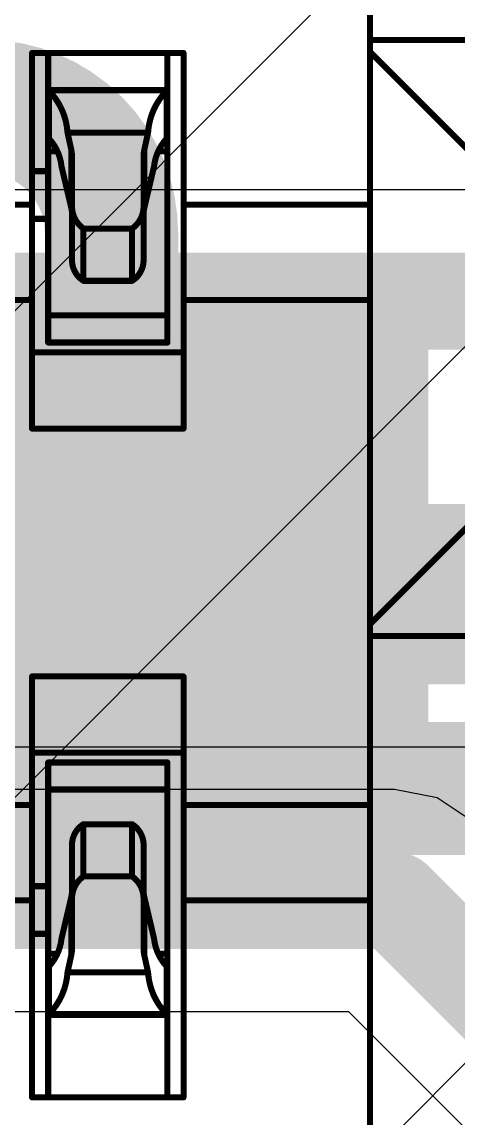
# Model space of a CAD drawing. Header units: inches. Extents: x -6 to 5433, y -4 to 5447.
# Drawn here: x 24.275 to 25.189, y 27.608 to 29.908 of the extents above; entities that cross this region are included whole.
import ezdxf

# ---------------------------------------------------------------- set-up
doc = ezdxf.new("R2010")
doc.units = ezdxf.units.IN
for name, color, linetype in [('Bottom Layer', 5, 'Continuous'), ('Ground', 16, 'Continuous'), ('Mechanical 4', 56, 'Continuous'), ('Top Layer', 1, 'Continuous'), ('Top Paste', 8, 'Continuous'), ('Top Solder', 216, 'Continuous')]:
    doc.layers.add(name, color=color, linetype=linetype)

# ---------------------------------------------------------------- blocks, each defined once
blk = doc.blocks.new('WQFN_30_EP_2_5_4_5__43')
at = {"layer": 'Top Solder'}
for p in [(-0.8186, 1.9036), (0.6841, 1.9024), (1.4499, 1.6459)]:
    blk.add_line(p, (-5421.1797, -5430.6074), dxfattribs=at)
blk = doc.blocks.new('QTH_030_01_L_D_A_K_TR_154')
at = {"layer": 'Top Layer'}
blk.add_hatch(color=1, dxfattribs=at).paths.add_polyline_path([(-9.715, 0.32), (-7.175, 0.32), (-7.175, -0.32), (-9.715, -0.32)])
at = {"layer": 'Top Paste'}
blk.add_hatch(color=8, dxfattribs=at).paths.add_polyline_path([(-9.715, 0.32), (-7.175, 0.32), (-7.175, -0.32), (-9.715, -0.32)])
at = {"layer": 'Top Solder'}
blk.add_hatch(color=216, dxfattribs=at).paths.add_polyline_path([(-9.8166, 0.4216), (-7.0734, 0.4216), (-7.0734, -0.4216), (-9.8166, -0.4216)])

msp = doc.modelspace()

# ---------------------------------------------------------------- linework, layer by layer
at = {"layer": 'Bottom Layer'}
for points in [[(23.9294, 29.4645, 0.2794, 0.2794, -1), (24.4628, 29.4645, 0.2794, 0.2794, 0)], [(24.4628, 29.0365, 0.2794, 0.2794, 0), (24.4628, 29.4645, 0.2794, 0.2794, 0)], [(24.7422, 28.7571, 0.2794, 0.2794, -0.414214), (24.4628, 29.0365, 0.2794, 0.2794, 0)], [(24.7422, 28.7571, 0.2794, 0.2794, 0), (25.7638, 28.7571, 0.2794, 0.2794, 0)], [(23.5103, 28.2999, 0.2794, 0.2794, 0), (25.5744, 28.2999, 0.2794, 0.2794, 0)]]:
    msp.add_lwpolyline(points, format="xyseb", dxfattribs=at)
for points in [[(24.393, 29.4645, 0.1397, 0.1397, 1), (24.5327, 29.4645, 0.1397, 0.1397, 1)], [(24.393, 29.4645, 0.1397, 0.1397, 1), (24.5327, 29.4645, 0.1397, 0.1397, 1)], [(24.393, 29.0365, 0.1397, 0.1397, 1), (24.5327, 29.0365, 0.1397, 0.1397, 1)], [(24.393, 29.0365, 0.1397, 0.1397, 1), (24.5327, 29.0365, 0.1397, 0.1397, 1)], [(24.6724, 28.7571, 0.1397, 0.1397, 1), (24.8121, 28.7571, 0.1397, 0.1397, 1)], [(24.6724, 28.7571, 0.1397, 0.1397, 1), (24.8121, 28.7571, 0.1397, 0.1397, 1)]]:
    msp.add_lwpolyline(points, format="xyseb", close=True, dxfattribs=at)
at = {"layer": 'Ground'}
for p, q in [((26.6893, 29.5555), (21.5131, 29.5555)), ((21.8689, 28.3869), (26.9689, 28.3869))]:
    msp.add_line(p, q, dxfattribs=at)
for points in [[(21.5131, 29.3224, 0.2032, 0.2032, 0), (26.7859, 29.3224, 0.2032, 0.2032, 0)], [(21.7723, 28.6199, 0.2032, 0.2032, 0), (26.9689, 28.6199, 0.2032, 0.2032, 0)]]:
    msp.add_lwpolyline(points, format="xyseb", dxfattribs=at)
at = {"layer": 'Mechanical 4'}
for points in [[(25.0049, 28.0649, 0.0127, 0.0127, 0), (25.0049, 30.6699, 0.0127, 0.0127, 0)], [(25.0049, 29.8699, 0.0127, 0.0127, 0), (25.8949, 29.8699, 0.0127, 0.0127, 0)], [(25.0049, 29.8449, 0.0127, 0.0127, 0), (25.3155, 29.5343, 0.0127, 0.0127, 0)], [(24.2962, 29.8429, 0.0127, 0.0127, 0), (24.6137, 29.8429, 0.0127, 0.0127, 0)], [(24.2962, 29.0549, 0.0127, 0.0127, 0), (24.2962, 29.8429, 0.0127, 0.0127, 0)], [(24.3299, 29.2355, 0.0127, 0.0127, 0), (24.3299, 29.8429, 0.0127, 0.0127, 0)], [(24.5799, 29.2355, 0.0127, 0.0127, 0), (24.5799, 29.8429, 0.0127, 0.0127, 0)], [(24.6137, 29.0549, 0.0127, 0.0127, 0), (24.6137, 29.8429, 0.0127, 0.0127, 0)], [(24.3299, 29.7649, 0.0127, 0.0127, 0), (24.5799, 29.7649, 0.0127, 0.0127, 0)], [(24.33, 29.7646, 0.0127, 0.0127, -0.032605), (24.3299, 29.7647, 0.0127, 0.0127, 0)], [(24.3301, 29.7645, 0.0127, 0.0127, -0.028288), (24.33, 29.7646, 0.0127, 0.0127, 0)], [(24.3302, 29.7645, 0.0127, 0.0127, -0.026751), (24.3301, 29.7645, 0.0127, 0.0127, 0)], [(24.3303, 29.7644, 0.0127, 0.0127, -0.021994), (24.3302, 29.7645, 0.0127, 0.0127, 0)], [(24.3305, 29.7643, 0.0127, 0.0127, -0.016687), (24.3303, 29.7644, 0.0127, 0.0127, 0)], [(24.3307, 29.7642, 0.0127, 0.0127, -0.009376), (24.3305, 29.7643, 0.0127, 0.0127, 0)], [(24.3309, 29.7641, 0.0127, 0.0127, -0.005205), (24.3307, 29.7642, 0.0127, 0.0127, 0)], [(24.3309, 29.7641, 0.0127, 0.0127, 0), (24.3312, 29.7639, 0.0127, 0.0127, 0)], [(24.3312, 29.7639, 0.0127, 0.0127, 0), (24.3314, 29.7638, 0.0127, 0.0127, 0)], [(24.3314, 29.6634, 0.0127, 0.0127, 0), (24.3314, 29.7638, 0.0127, 0.0127, 0)], [(24.3314, 29.7638, 0.0127, 0.0127, -0.179894), (24.3705, 29.6757, 0.0127, 0.0127, 0)], [(24.5393, 29.6757, 0.0127, 0.0127, -0.179894), (24.5784, 29.7638, 0.0127, 0.0127, 0)], [(24.5784, 29.7638, 0.0127, 0.0127, 0), (24.5789, 29.7641, 0.0127, 0.0127, 0)], [(24.5784, 29.6634, 0.0127, 0.0127, 0), (24.5784, 29.7638, 0.0127, 0.0127, 0)], [(24.5789, 29.7641, 0.0127, 0.0127, 0), (24.5791, 29.7642, 0.0127, 0.0127, 0)], [(24.5793, 29.7643, 0.0127, 0.0127, -0.00707), (24.5791, 29.7642, 0.0127, 0.0127, 0)], [(24.5795, 29.7644, 0.0127, 0.0127, -0.012209), (24.5793, 29.7643, 0.0127, 0.0127, 0)], [(24.5797, 29.7645, 0.0127, 0.0127, -0.02262), (24.5795, 29.7644, 0.0127, 0.0127, 0)], [(24.5798, 29.7645, 0.0127, 0.0127, -0.031881), (24.5797, 29.7645, 0.0127, 0.0127, 0)], [(24.5798, 29.7646, 0.0127, 0.0127, -0.037446), (24.5798, 29.7645, 0.0127, 0.0127, 0)], [(24.5799, 29.7647, 0.0127, 0.0127, -0.013234), (24.5799, 29.7647, 0.0127, 0.0127, 0)], [(24.5799, 29.7647, 0.0127, 0.0127, -0.032689), (24.5798, 29.7646, 0.0127, 0.0127, 0)], [(24.33, 29.6645, 0.0127, 0.0127, -0.028597), (24.3299, 29.6647, 0.0127, 0.0127, 0)], [(24.3302, 29.6643, 0.0127, 0.0127, -0.054321), (24.33, 29.6645, 0.0127, 0.0127, 0)], [(24.3303, 29.6642, 0.0127, 0.0127, -0.023386), (24.3302, 29.6643, 0.0127, 0.0127, 0)], [(24.3305, 29.6641, 0.0127, 0.0127, -0.018562), (24.3303, 29.6642, 0.0127, 0.0127, 0)], [(24.3307, 29.6639, 0.0127, 0.0127, -0.010737), (24.3305, 29.6641, 0.0127, 0.0127, 0)], [(24.3309, 29.6638, 0.0127, 0.0127, -0.006055), (24.3307, 29.6639, 0.0127, 0.0127, 0)], [(24.3309, 29.6638, 0.0127, 0.0127, 0), (24.3312, 29.6636, 0.0127, 0.0127, 0)], [(24.3312, 29.6636, 0.0127, 0.0127, 0), (24.3314, 29.6634, 0.0127, 0.0127, 0)], [(24.3314, 29.6634, 0.0127, 0.0127, -0.162591), (24.3579, 29.6049, 0.0127, 0.0127, 0)], [(24.3705, 29.6757, 0.0127, 0.0127, 0), (24.5393, 29.6757, 0.0127, 0.0127, 0)], [(24.3705, 29.6757, 0.0127, 0.0127, 0), (24.3784, 29.6396, 0.0127, 0.0127, 0)], [(24.5314, 29.6396, 0.0127, 0.0127, 0), (24.5393, 29.6757, 0.0127, 0.0127, 0)], [(24.5519, 29.6049, 0.0127, 0.0127, -0.162591), (24.5784, 29.6634, 0.0127, 0.0127, 0)], [(24.5784, 29.6634, 0.0127, 0.0127, 0), (24.5789, 29.6638, 0.0127, 0.0127, 0)], [(24.5791, 29.6639, 0.0127, 0.0127, -0.004821), (24.5789, 29.6638, 0.0127, 0.0127, 0)], [(24.5793, 29.664, 0.0127, 0.0127, -0.00812), (24.5791, 29.6639, 0.0127, 0.0127, 0)], [(24.5795, 29.6642, 0.0127, 0.0127, -0.013729), (24.5793, 29.664, 0.0127, 0.0127, 0)], [(24.5797, 29.6643, 0.0127, 0.0127, -0.024462), (24.5795, 29.6642, 0.0127, 0.0127, 0)], [(24.5798, 29.6644, 0.0127, 0.0127, -0.032319), (24.5797, 29.6643, 0.0127, 0.0127, 0)], [(24.5798, 29.6645, 0.0127, 0.0127, -0.035041), (24.5798, 29.6644, 0.0127, 0.0127, 0)], [(24.5799, 29.6647, 0.0127, 0.0127, -0.011022), (24.5799, 29.6646, 0.0127, 0.0127, 0)], [(24.5799, 29.6646, 0.0127, 0.0127, -0.028404), (24.5798, 29.6645, 0.0127, 0.0127, 0)], [(24.3299, 29.6366, 0.0127, 0.0127, 0), (24.3486, 29.6366, 0.0127, 0.0127, 0)], [(24.3784, 29.5177, 0.0127, 0.0127, 0), (24.3784, 29.6396, 0.0127, 0.0127, 0)], [(24.3784, 29.6396, 0.0127, 0.0127, -0.053658), (24.3799, 29.6255, 0.0127, 0.0127, 0)], [(24.5299, 29.6255, 0.0127, 0.0127, -0.053658), (24.5314, 29.6396, 0.0127, 0.0127, 0)], [(24.5314, 29.5177, 0.0127, 0.0127, 0), (24.5314, 29.6396, 0.0127, 0.0127, 0)], [(24.5612, 29.6366, 0.0127, 0.0127, 0), (24.5799, 29.6366, 0.0127, 0.0127, 0)], [(24.3799, 29.4062, 0.0127, 0.0127, 0), (24.3799, 29.6255, 0.0127, 0.0127, 0)], [(24.5299, 29.4062, 0.0127, 0.0127, 0), (24.5299, 29.6255, 0.0127, 0.0127, 0)], [(24.2962, 29.5949, 0.0127, 0.0127, 0), (24.3299, 29.5949, 0.0127, 0.0127, 0)], [(24.3579, 29.6049, 0.0127, 0.0127, 0), (24.3784, 29.5177, 0.0127, 0.0127, 0)], [(24.5314, 29.5177, 0.0127, 0.0127, 0), (24.5519, 29.6049, 0.0127, 0.0127, 0)], [(23.9787, 29.5249, 0.0127, 0.0127, 0), (24.2962, 29.5249, 0.0127, 0.0127, 0)], [(24.6137, 29.5249, 0.0127, 0.0127, 0), (25.0049, 29.5249, 0.0127, 0.0127, 0)], [(24.3784, 29.5177, 0.0127, 0.0127, -0.057864), (24.3799, 29.5046, 0.0127, 0.0127, 0)], [(24.4039, 29.4746, 0.0127, 0.0127, -0.23748), (24.3799, 29.5192, 0.0127, 0.0127, 0)], [(24.5299, 29.5192, 0.0127, 0.0127, -0.23748), (24.5059, 29.4746, 0.0127, 0.0127, 0)], [(24.5299, 29.5046, 0.0127, 0.0127, -0.057864), (24.5314, 29.5177, 0.0127, 0.0127, 0)], [(24.2962, 29.4949, 0.0127, 0.0127, 0), (24.3299, 29.4949, 0.0127, 0.0127, 0)], [(24.4039, 29.4746, 0.0127, 0.0127, 0), (24.5059, 29.4746, 0.0127, 0.0127, 0)], [(24.4039, 29.3649, 0.0127, 0.0127, 0), (24.4039, 29.4746, 0.0127, 0.0127, 0)], [(24.5059, 29.3649, 0.0127, 0.0127, 0), (24.5059, 29.4746, 0.0127, 0.0127, 0)], [(24.4039, 29.3649, 0.0127, 0.0127, -0.247377), (24.3799, 29.4062, 0.0127, 0.0127, 0)], [(24.5299, 29.4062, 0.0127, 0.0127, -0.247377), (24.5059, 29.3649, 0.0127, 0.0127, 0)], [(24.4039, 29.3649, 0.0127, 0.0127, 0), (24.5059, 29.3649, 0.0127, 0.0127, 0)], [(23.9787, 29.3249, 0.0127, 0.0127, 0), (24.2962, 29.3249, 0.0127, 0.0127, 0)], [(24.6137, 29.3249, 0.0127, 0.0127, 0), (25.0049, 29.3249, 0.0127, 0.0127, 0)], [(24.3299, 29.2922, 0.0127, 0.0127, 0), (24.5799, 29.2922, 0.0127, 0.0127, 0)], [(24.3299, 29.2355, 0.0127, 0.0127, 0), (24.5799, 29.2355, 0.0127, 0.0127, 0)], [(24.2962, 29.2149, 0.0127, 0.0127, 0), (24.6137, 29.2149, 0.0127, 0.0127, 0)], [(24.2962, 29.0549, 0.0127, 0.0127, 0), (24.6137, 29.0549, 0.0127, 0.0127, 0)], [(25.0049, 28.6449, 0.0127, 0.0127, 0), (25.3155, 28.9556, 0.0127, 0.0127, 0)], [(25.0049, 28.6199, 0.0127, 0.0127, 0), (26.5699, 28.6199, 0.0127, 0.0127, 0)], [(24.2962, 28.5349, 0.0127, 0.0127, 0), (24.6137, 28.5349, 0.0127, 0.0127, 0)], [(24.2962, 28.0649, 0.0127, 0.0127, 0), (24.2962, 28.5349, 0.0127, 0.0127, 0)], [(24.6137, 28.0649, 0.0127, 0.0127, 0), (24.6137, 28.5349, 0.0127, 0.0127, 0)], [(24.2962, 28.3749, 0.0127, 0.0127, 0), (24.6137, 28.3749, 0.0127, 0.0127, 0)], [(24.3299, 28.3544, 0.0127, 0.0127, 0), (24.5799, 28.3544, 0.0127, 0.0127, 0)], [(24.3299, 27.6519, 0.0127, 0.0127, 0), (24.3299, 28.3544, 0.0127, 0.0127, 0)], [(24.5799, 27.6519, 0.0127, 0.0127, 0), (24.5799, 28.3544, 0.0127, 0.0127, 0)], [(24.3299, 28.2977, 0.0127, 0.0127, 0), (24.5799, 28.2977, 0.0127, 0.0127, 0)], [(23.9787, 28.2649, 0.0127, 0.0127, 0), (24.2962, 28.2649, 0.0127, 0.0127, 0)], [(24.6137, 28.2649, 0.0127, 0.0127, 0), (25.0049, 28.2649, 0.0127, 0.0127, 0)], [(24.3799, 28.1837, 0.0127, 0.0127, -0.247377), (24.4039, 28.2249, 0.0127, 0.0127, 0)], [(24.4039, 28.2249, 0.0127, 0.0127, 0), (24.5059, 28.2249, 0.0127, 0.0127, 0)], [(24.4039, 28.1153, 0.0127, 0.0127, 0), (24.4039, 28.2249, 0.0127, 0.0127, 0)], [(24.5059, 28.1153, 0.0127, 0.0127, 0), (24.5059, 28.2249, 0.0127, 0.0127, 0)], [(24.5059, 28.2249, 0.0127, 0.0127, -0.247377), (24.5299, 28.1837, 0.0127, 0.0127, 0)], [(24.3799, 27.9643, 0.0127, 0.0127, 0), (24.3799, 28.1837, 0.0127, 0.0127, 0)], [(24.5299, 27.9643, 0.0127, 0.0127, 0), (24.5299, 28.1837, 0.0127, 0.0127, 0)], [(24.3799, 28.0707, 0.0127, 0.0127, -0.23748), (24.4039, 28.1153, 0.0127, 0.0127, 0)], [(24.4039, 28.1153, 0.0127, 0.0127, 0), (24.5059, 28.1153, 0.0127, 0.0127, 0)], [(24.5059, 28.1153, 0.0127, 0.0127, -0.23748), (24.5299, 28.0707, 0.0127, 0.0127, 0)], [(24.2962, 28.0949, 0.0127, 0.0127, 0), (24.3299, 28.0949, 0.0127, 0.0127, 0)], [(24.3799, 28.0853, 0.0127, 0.0127, -0.057864), (24.3784, 28.0722, 0.0127, 0.0127, 0)], [(24.5314, 28.0722, 0.0127, 0.0127, -0.057864), (24.5299, 28.0853, 0.0127, 0.0127, 0)], [(23.9787, 28.0649, 0.0127, 0.0127, 0), (24.2962, 28.0649, 0.0127, 0.0127, 0)], [(24.2962, 27.6519, 0.0127, 0.0127, 0), (24.2962, 28.0649, 0.0127, 0.0127, 0)], [(24.3579, 27.9849, 0.0127, 0.0127, 0), (24.3784, 28.0722, 0.0127, 0.0127, 0)], [(24.3784, 27.9503, 0.0127, 0.0127, 0), (24.3784, 28.0722, 0.0127, 0.0127, 0)], [(24.5314, 28.0722, 0.0127, 0.0127, 0), (24.5519, 27.9849, 0.0127, 0.0127, 0)], [(24.5314, 27.9503, 0.0127, 0.0127, 0), (24.5314, 28.0722, 0.0127, 0.0127, 0)], [(24.6137, 28.0649, 0.0127, 0.0127, 0), (25.0049, 28.0649, 0.0127, 0.0127, 0)], [(24.6137, 27.6519, 0.0127, 0.0127, 0), (24.6137, 28.0649, 0.0127, 0.0127, 0)], [(25.0049, 26.9199, 0.0127, 0.0127, 0), (25.0049, 28.0649, 0.0127, 0.0127, 0)], [(24.2962, 27.9949, 0.0127, 0.0127, 0), (24.3299, 27.9949, 0.0127, 0.0127, 0)], [(24.3579, 27.9849, 0.0127, 0.0127, -0.162591), (24.3314, 27.9265, 0.0127, 0.0127, 0)], [(24.5784, 27.9265, 0.0127, 0.0127, -0.162591), (24.5519, 27.9849, 0.0127, 0.0127, 0)], [(24.3799, 27.9643, 0.0127, 0.0127, -0.053658), (24.3784, 27.9503, 0.0127, 0.0127, 0)], [(24.5314, 27.9503, 0.0127, 0.0127, -0.053658), (24.5299, 27.9643, 0.0127, 0.0127, 0)], [(24.3299, 27.9533, 0.0127, 0.0127, 0), (24.3486, 27.9533, 0.0127, 0.0127, 0)], [(24.3705, 27.9142, 0.0127, 0.0127, 0), (24.3784, 27.9503, 0.0127, 0.0127, 0)], [(24.5314, 27.9503, 0.0127, 0.0127, 0), (24.5393, 27.9142, 0.0127, 0.0127, 0)], [(24.5612, 27.9533, 0.0127, 0.0127, 0), (24.5799, 27.9533, 0.0127, 0.0127, 0)], [(24.33, 27.9254, 0.0127, 0.0127, -0.035041), (24.3301, 27.9255, 0.0127, 0.0127, 0)], [(24.3299, 27.9253, 0.0127, 0.0127, -0.028404), (24.33, 27.9254, 0.0127, 0.0127, 0)], [(24.3299, 27.9252, 0.0127, 0.0127, -0.011022), (24.3299, 27.9253, 0.0127, 0.0127, 0)], [(24.3301, 27.9255, 0.0127, 0.0127, -0.032319), (24.3302, 27.9256, 0.0127, 0.0127, 0)], [(24.3302, 27.9256, 0.0127, 0.0127, -0.024462), (24.3303, 27.9257, 0.0127, 0.0127, 0)], [(24.3303, 27.9257, 0.0127, 0.0127, -0.013729), (24.3305, 27.9258, 0.0127, 0.0127, 0)], [(24.3305, 27.9258, 0.0127, 0.0127, -0.00812), (24.3307, 27.926, 0.0127, 0.0127, 0)], [(24.3307, 27.926, 0.0127, 0.0127, -0.004821), (24.3309, 27.9261, 0.0127, 0.0127, 0)], [(24.3309, 27.9261, 0.0127, 0.0127, 0), (24.3314, 27.9265, 0.0127, 0.0127, 0)], [(24.3314, 27.8261, 0.0127, 0.0127, 0), (24.3314, 27.9265, 0.0127, 0.0127, 0)], [(24.3705, 27.9142, 0.0127, 0.0127, -0.179894), (24.3314, 27.8261, 0.0127, 0.0127, 0)], [(24.3705, 27.9142, 0.0127, 0.0127, 0), (24.5393, 27.9142, 0.0127, 0.0127, 0)], [(24.5784, 27.8261, 0.0127, 0.0127, -0.179894), (24.5393, 27.9142, 0.0127, 0.0127, 0)], [(24.5784, 27.9265, 0.0127, 0.0127, 0), (24.5787, 27.9263, 0.0127, 0.0127, 0)], [(24.5784, 27.8261, 0.0127, 0.0127, 0), (24.5784, 27.9265, 0.0127, 0.0127, 0)], [(24.5787, 27.9263, 0.0127, 0.0127, 0), (24.5789, 27.9261, 0.0127, 0.0127, 0)], [(24.5789, 27.9261, 0.0127, 0.0127, -0.006055), (24.5791, 27.926, 0.0127, 0.0127, 0)], [(24.5792, 27.926, 0.0127, 0.0127, -0.010737), (24.5794, 27.9258, 0.0127, 0.0127, 0)], [(24.5794, 27.9258, 0.0127, 0.0127, -0.018562), (24.5795, 27.9257, 0.0127, 0.0127, 0)], [(24.5795, 27.9257, 0.0127, 0.0127, -0.023386), (24.5796, 27.9256, 0.0127, 0.0127, 0)], [(24.5796, 27.9256, 0.0127, 0.0127, -0.054321), (24.5798, 27.9254, 0.0127, 0.0127, 0)], [(24.5798, 27.9254, 0.0127, 0.0127, -0.028597), (24.5799, 27.9252, 0.0127, 0.0127, 0)], [(24.33, 27.8253, 0.0127, 0.0127, -0.037446), (24.3301, 27.8253, 0.0127, 0.0127, 0)], [(24.3299, 27.8252, 0.0127, 0.0127, -0.032689), (24.33, 27.8253, 0.0127, 0.0127, 0)], [(24.3299, 27.8251, 0.0127, 0.0127, -0.013234), (24.3299, 27.8252, 0.0127, 0.0127, 0)], [(24.3299, 27.8249, 0.0127, 0.0127, 0), (24.5799, 27.8249, 0.0127, 0.0127, 0)], [(24.3301, 27.8253, 0.0127, 0.0127, -0.031881), (24.3302, 27.8254, 0.0127, 0.0127, 0)], [(24.3301, 27.8254, 0.0127, 0.0127, -0.02262), (24.3303, 27.8255, 0.0127, 0.0127, 0)], [(24.3303, 27.8255, 0.0127, 0.0127, -0.012209), (24.3305, 27.8256, 0.0127, 0.0127, 0)], [(24.3305, 27.8256, 0.0127, 0.0127, -0.00707), (24.3307, 27.8257, 0.0127, 0.0127, 0)], [(24.3307, 27.8257, 0.0127, 0.0127, 0), (24.3309, 27.8258, 0.0127, 0.0127, 0)], [(24.3309, 27.8258, 0.0127, 0.0127, 0), (24.3314, 27.8261, 0.0127, 0.0127, 0)], [(24.5784, 27.8261, 0.0127, 0.0127, 0), (24.5787, 27.826, 0.0127, 0.0127, 0)], [(24.5787, 27.826, 0.0127, 0.0127, 0), (24.5789, 27.8258, 0.0127, 0.0127, 0)], [(24.5789, 27.8258, 0.0127, 0.0127, -0.005205), (24.5792, 27.8257, 0.0127, 0.0127, 0)], [(24.5791, 27.8257, 0.0127, 0.0127, -0.009376), (24.5794, 27.8256, 0.0127, 0.0127, 0)], [(24.5794, 27.8256, 0.0127, 0.0127, -0.016687), (24.5795, 27.8255, 0.0127, 0.0127, 0)], [(24.5795, 27.8255, 0.0127, 0.0127, -0.021994), (24.5796, 27.8254, 0.0127, 0.0127, 0)], [(24.5796, 27.8254, 0.0127, 0.0127, -0.026751), (24.5797, 27.8254, 0.0127, 0.0127, 0)], [(24.5797, 27.8254, 0.0127, 0.0127, -0.028288), (24.5798, 27.8253, 0.0127, 0.0127, 0)], [(24.5798, 27.8253, 0.0127, 0.0127, -0.032605), (24.5799, 27.8251, 0.0127, 0.0127, 0)], [(24.2962, 27.6519, 0.0127, 0.0127, 0), (24.6137, 27.6519, 0.0127, 0.0127, 0)]]:
    msp.add_lwpolyline(points, format="xyseb", dxfattribs=at)
for points in [[(25.0017, 29.8699, 0.00635, 0.00635, 1), (25.0081, 29.8699, 0.00635, 0.00635, 1)], [(25.0017, 29.8449, 0.00635, 0.00635, 1), (25.0081, 29.8449, 0.00635, 0.00635, 1)], [(24.293, 29.8429, 0.00635, 0.00635, 1), (24.2993, 29.8429, 0.00635, 0.00635, 1)], [(24.293, 29.8429, 0.00635, 0.00635, 1), (24.2993, 29.8429, 0.00635, 0.00635, 1)], [(24.3267, 29.8429, 0.00635, 0.00635, 1), (24.3331, 29.8429, 0.00635, 0.00635, 1)], [(24.5767, 29.8429, 0.00635, 0.00635, 1), (24.5831, 29.8429, 0.00635, 0.00635, 1)], [(24.6105, 29.8429, 0.00635, 0.00635, 1), (24.6168, 29.8429, 0.00635, 0.00635, 1)], [(24.6105, 29.8429, 0.00635, 0.00635, 1), (24.6168, 29.8429, 0.00635, 0.00635, 1)], [(24.3267, 29.7649, 0.00635, 0.00635, 1), (24.3331, 29.7649, 0.00635, 0.00635, 1)], [(24.3267, 29.7647, 0.00635, 0.00635, 1), (24.3331, 29.7647, 0.00635, 0.00635, 1)], [(24.3268, 29.7646, 0.00635, 0.00635, 1), (24.3332, 29.7646, 0.00635, 0.00635, 1)], [(24.3268, 29.7646, 0.00635, 0.00635, 1), (24.3332, 29.7646, 0.00635, 0.00635, 1)], [(24.3269, 29.7645, 0.00635, 0.00635, 1), (24.3332, 29.7645, 0.00635, 0.00635, 1)], [(24.3269, 29.7645, 0.00635, 0.00635, 1), (24.3332, 29.7645, 0.00635, 0.00635, 1)], [(24.327, 29.7645, 0.00635, 0.00635, 1), (24.3333, 29.7645, 0.00635, 0.00635, 1)], [(24.327, 29.7645, 0.00635, 0.00635, 1), (24.3333, 29.7645, 0.00635, 0.00635, 1)], [(24.3271, 29.7644, 0.00635, 0.00635, 1), (24.3335, 29.7644, 0.00635, 0.00635, 1)], [(24.3271, 29.7644, 0.00635, 0.00635, 1), (24.3335, 29.7644, 0.00635, 0.00635, 1)], [(24.3273, 29.7643, 0.00635, 0.00635, 1), (24.3336, 29.7643, 0.00635, 0.00635, 1)], [(24.3273, 29.7643, 0.00635, 0.00635, 1), (24.3336, 29.7643, 0.00635, 0.00635, 1)], [(24.3275, 29.7642, 0.00635, 0.00635, 1), (24.3338, 29.7642, 0.00635, 0.00635, 1)], [(24.3275, 29.7642, 0.00635, 0.00635, 1), (24.3338, 29.7642, 0.00635, 0.00635, 1)], [(24.3277, 29.7641, 0.00635, 0.00635, 1), (24.3341, 29.7641, 0.00635, 0.00635, 1)], [(24.3277, 29.7641, 0.00635, 0.00635, 1), (24.3341, 29.7641, 0.00635, 0.00635, 1)], [(24.328, 29.7639, 0.00635, 0.00635, 1), (24.3343, 29.7639, 0.00635, 0.00635, 1)], [(24.328, 29.7639, 0.00635, 0.00635, 1), (24.3343, 29.7639, 0.00635, 0.00635, 1)], [(24.3282, 29.7638, 0.00635, 0.00635, 1), (24.3346, 29.7638, 0.00635, 0.00635, 1)], [(24.3282, 29.7638, 0.00635, 0.00635, 1), (24.3346, 29.7638, 0.00635, 0.00635, 1)], [(24.3282, 29.7638, 0.00635, 0.00635, 1), (24.3346, 29.7638, 0.00635, 0.00635, 1)], [(24.5752, 29.7638, 0.00635, 0.00635, 1), (24.5816, 29.7638, 0.00635, 0.00635, 1)], [(24.5752, 29.7638, 0.00635, 0.00635, 1), (24.5816, 29.7638, 0.00635, 0.00635, 1)], [(24.5752, 29.7638, 0.00635, 0.00635, 1), (24.5816, 29.7638, 0.00635, 0.00635, 1)], [(24.5757, 29.7641, 0.00635, 0.00635, 1), (24.5821, 29.7641, 0.00635, 0.00635, 1)], [(24.5757, 29.7641, 0.00635, 0.00635, 1), (24.5821, 29.7641, 0.00635, 0.00635, 1)], [(24.576, 29.7642, 0.00635, 0.00635, 1), (24.5823, 29.7642, 0.00635, 0.00635, 1)], [(24.576, 29.7642, 0.00635, 0.00635, 1), (24.5823, 29.7642, 0.00635, 0.00635, 1)], [(24.5762, 29.7643, 0.00635, 0.00635, 1), (24.5825, 29.7643, 0.00635, 0.00635, 1)], [(24.5762, 29.7643, 0.00635, 0.00635, 1), (24.5825, 29.7643, 0.00635, 0.00635, 1)], [(24.5763, 29.7644, 0.00635, 0.00635, 1), (24.5827, 29.7644, 0.00635, 0.00635, 1)], [(24.5763, 29.7644, 0.00635, 0.00635, 1), (24.5827, 29.7644, 0.00635, 0.00635, 1)], [(24.5765, 29.7645, 0.00635, 0.00635, 1), (24.5828, 29.7645, 0.00635, 0.00635, 1)], [(24.5765, 29.7645, 0.00635, 0.00635, 1), (24.5828, 29.7645, 0.00635, 0.00635, 1)], [(24.5766, 29.7645, 0.00635, 0.00635, 1), (24.5829, 29.7645, 0.00635, 0.00635, 1)], [(24.5766, 29.7645, 0.00635, 0.00635, 1), (24.5829, 29.7645, 0.00635, 0.00635, 1)], [(24.5767, 29.7647, 0.00635, 0.00635, 1), (24.583, 29.7647, 0.00635, 0.00635, 1)], [(24.5767, 29.7647, 0.00635, 0.00635, 1), (24.583, 29.7647, 0.00635, 0.00635, 1)], [(24.5766, 29.7646, 0.00635, 0.00635, 1), (24.583, 29.7646, 0.00635, 0.00635, 1)], [(24.5766, 29.7646, 0.00635, 0.00635, 1), (24.583, 29.7646, 0.00635, 0.00635, 1)], [(24.5767, 29.7649, 0.00635, 0.00635, 1), (24.5831, 29.7649, 0.00635, 0.00635, 1)], [(24.5767, 29.7647, 0.00635, 0.00635, 1), (24.5831, 29.7647, 0.00635, 0.00635, 1)], [(24.3267, 29.6647, 0.00635, 0.00635, 1), (24.3331, 29.6647, 0.00635, 0.00635, 1)], [(24.3268, 29.6645, 0.00635, 0.00635, 1), (24.3332, 29.6645, 0.00635, 0.00635, 1)], [(24.3268, 29.6645, 0.00635, 0.00635, 1), (24.3332, 29.6645, 0.00635, 0.00635, 1)], [(24.327, 29.6643, 0.00635, 0.00635, 1), (24.3333, 29.6643, 0.00635, 0.00635, 1)], [(24.327, 29.6643, 0.00635, 0.00635, 1), (24.3333, 29.6643, 0.00635, 0.00635, 1)], [(24.3271, 29.6642, 0.00635, 0.00635, 1), (24.3335, 29.6642, 0.00635, 0.00635, 1)], [(24.3271, 29.6642, 0.00635, 0.00635, 1), (24.3335, 29.6642, 0.00635, 0.00635, 1)], [(24.3273, 29.6641, 0.00635, 0.00635, 1), (24.3336, 29.6641, 0.00635, 0.00635, 1)], [(24.3273, 29.6641, 0.00635, 0.00635, 1), (24.3336, 29.6641, 0.00635, 0.00635, 1)], [(24.3275, 29.6639, 0.00635, 0.00635, 1), (24.3338, 29.6639, 0.00635, 0.00635, 1)], [(24.3275, 29.6639, 0.00635, 0.00635, 1), (24.3338, 29.6639, 0.00635, 0.00635, 1)], [(24.3277, 29.6638, 0.00635, 0.00635, 1), (24.3341, 29.6638, 0.00635, 0.00635, 1)], [(24.3277, 29.6638, 0.00635, 0.00635, 1), (24.3341, 29.6638, 0.00635, 0.00635, 1)], [(24.328, 29.6636, 0.00635, 0.00635, 1), (24.3343, 29.6636, 0.00635, 0.00635, 1)], [(24.328, 29.6636, 0.00635, 0.00635, 1), (24.3343, 29.6636, 0.00635, 0.00635, 1)], [(24.3282, 29.6634, 0.00635, 0.00635, 1), (24.3346, 29.6634, 0.00635, 0.00635, 1)], [(24.3282, 29.6634, 0.00635, 0.00635, 1), (24.3346, 29.6634, 0.00635, 0.00635, 1)], [(24.3282, 29.6634, 0.00635, 0.00635, 1), (24.3346, 29.6634, 0.00635, 0.00635, 1)], [(24.3674, 29.6757, 0.00635, 0.00635, 1), (24.3737, 29.6757, 0.00635, 0.00635, 1)], [(24.3674, 29.6757, 0.00635, 0.00635, 1), (24.3737, 29.6757, 0.00635, 0.00635, 1)], [(24.3674, 29.6757, 0.00635, 0.00635, 1), (24.3737, 29.6757, 0.00635, 0.00635, 1)], [(24.5361, 29.6757, 0.00635, 0.00635, 1), (24.5425, 29.6757, 0.00635, 0.00635, 1)], [(24.5361, 29.6757, 0.00635, 0.00635, 1), (24.5425, 29.6757, 0.00635, 0.00635, 1)], [(24.5361, 29.6757, 0.00635, 0.00635, 1), (24.5425, 29.6757, 0.00635, 0.00635, 1)], [(24.5752, 29.6634, 0.00635, 0.00635, 1), (24.5816, 29.6634, 0.00635, 0.00635, 1)], [(24.5752, 29.6634, 0.00635, 0.00635, 1), (24.5816, 29.6634, 0.00635, 0.00635, 1)], [(24.5752, 29.6634, 0.00635, 0.00635, 1), (24.5816, 29.6634, 0.00635, 0.00635, 1)], [(24.5757, 29.6638, 0.00635, 0.00635, 1), (24.5821, 29.6638, 0.00635, 0.00635, 1)], [(24.5757, 29.6638, 0.00635, 0.00635, 1), (24.5821, 29.6638, 0.00635, 0.00635, 1)], [(24.576, 29.6639, 0.00635, 0.00635, 1), (24.5823, 29.6639, 0.00635, 0.00635, 1)], [(24.576, 29.6639, 0.00635, 0.00635, 1), (24.5823, 29.6639, 0.00635, 0.00635, 1)], [(24.5762, 29.664, 0.00635, 0.00635, 1), (24.5825, 29.664, 0.00635, 0.00635, 1)], [(24.5762, 29.664, 0.00635, 0.00635, 1), (24.5825, 29.664, 0.00635, 0.00635, 1)], [(24.5763, 29.6642, 0.00635, 0.00635, 1), (24.5827, 29.6642, 0.00635, 0.00635, 1)], [(24.5763, 29.6642, 0.00635, 0.00635, 1), (24.5827, 29.6642, 0.00635, 0.00635, 1)], [(24.5765, 29.6643, 0.00635, 0.00635, 1), (24.5828, 29.6643, 0.00635, 0.00635, 1)], [(24.5765, 29.6643, 0.00635, 0.00635, 1), (24.5828, 29.6643, 0.00635, 0.00635, 1)], [(24.5766, 29.6644, 0.00635, 0.00635, 1), (24.5829, 29.6644, 0.00635, 0.00635, 1)], [(24.5766, 29.6644, 0.00635, 0.00635, 1), (24.5829, 29.6644, 0.00635, 0.00635, 1)], [(24.5767, 29.6646, 0.00635, 0.00635, 1), (24.583, 29.6646, 0.00635, 0.00635, 1)], [(24.5767, 29.6646, 0.00635, 0.00635, 1), (24.583, 29.6646, 0.00635, 0.00635, 1)], [(24.5766, 29.6645, 0.00635, 0.00635, 1), (24.583, 29.6645, 0.00635, 0.00635, 1)], [(24.5766, 29.6645, 0.00635, 0.00635, 1), (24.583, 29.6645, 0.00635, 0.00635, 1)], [(24.5767, 29.6647, 0.00635, 0.00635, 1), (24.5831, 29.6647, 0.00635, 0.00635, 1)], [(24.3267, 29.6366, 0.00635, 0.00635, 1), (24.3331, 29.6366, 0.00635, 0.00635, 1)], [(24.3454, 29.6366, 0.00635, 0.00635, 1), (24.3517, 29.6366, 0.00635, 0.00635, 1)], [(24.3752, 29.6396, 0.00635, 0.00635, 1), (24.3816, 29.6396, 0.00635, 0.00635, 1)], [(24.3752, 29.6396, 0.00635, 0.00635, 1), (24.3816, 29.6396, 0.00635, 0.00635, 1)], [(24.3752, 29.6396, 0.00635, 0.00635, 1), (24.3816, 29.6396, 0.00635, 0.00635, 1)], [(24.5282, 29.6396, 0.00635, 0.00635, 1), (24.5346, 29.6396, 0.00635, 0.00635, 1)], [(24.5282, 29.6396, 0.00635, 0.00635, 1), (24.5346, 29.6396, 0.00635, 0.00635, 1)], [(24.5282, 29.6396, 0.00635, 0.00635, 1), (24.5346, 29.6396, 0.00635, 0.00635, 1)], [(24.5581, 29.6366, 0.00635, 0.00635, 1), (24.5644, 29.6366, 0.00635, 0.00635, 1)], [(24.5767, 29.6366, 0.00635, 0.00635, 1), (24.5831, 29.6366, 0.00635, 0.00635, 1)], [(24.3767, 29.6255, 0.00635, 0.00635, 1), (24.3831, 29.6255, 0.00635, 0.00635, 1)], [(24.3767, 29.6255, 0.00635, 0.00635, 1), (24.3831, 29.6255, 0.00635, 0.00635, 1)], [(24.5267, 29.6255, 0.00635, 0.00635, 1), (24.5331, 29.6255, 0.00635, 0.00635, 1)], [(24.5267, 29.6255, 0.00635, 0.00635, 1), (24.5331, 29.6255, 0.00635, 0.00635, 1)], [(24.293, 29.5949, 0.00635, 0.00635, 1), (24.2993, 29.5949, 0.00635, 0.00635, 1)], [(24.3267, 29.5949, 0.00635, 0.00635, 1), (24.3331, 29.5949, 0.00635, 0.00635, 1)], [(24.3547, 29.6049, 0.00635, 0.00635, 1), (24.361, 29.6049, 0.00635, 0.00635, 1)], [(24.3547, 29.6049, 0.00635, 0.00635, 1), (24.361, 29.6049, 0.00635, 0.00635, 1)], [(24.5488, 29.6049, 0.00635, 0.00635, 1), (24.5551, 29.6049, 0.00635, 0.00635, 1)], [(24.5488, 29.6049, 0.00635, 0.00635, 1), (24.5551, 29.6049, 0.00635, 0.00635, 1)], [(24.293, 29.5249, 0.00635, 0.00635, 1), (24.2993, 29.5249, 0.00635, 0.00635, 1)], [(24.6105, 29.5249, 0.00635, 0.00635, 1), (24.6168, 29.5249, 0.00635, 0.00635, 1)], [(25.0017, 29.5249, 0.00635, 0.00635, 1), (25.0081, 29.5249, 0.00635, 0.00635, 1)], [(24.3752, 29.5177, 0.00635, 0.00635, 1), (24.3816, 29.5177, 0.00635, 0.00635, 1)], [(24.3752, 29.5177, 0.00635, 0.00635, 1), (24.3816, 29.5177, 0.00635, 0.00635, 1)], [(24.3752, 29.5177, 0.00635, 0.00635, 1), (24.3816, 29.5177, 0.00635, 0.00635, 1)], [(24.3767, 29.5192, 0.00635, 0.00635, 1), (24.3831, 29.5192, 0.00635, 0.00635, 1)], [(24.3767, 29.5046, 0.00635, 0.00635, 1), (24.3831, 29.5046, 0.00635, 0.00635, 1)], [(24.5267, 29.5192, 0.00635, 0.00635, 1), (24.5331, 29.5192, 0.00635, 0.00635, 1)], [(24.5267, 29.5046, 0.00635, 0.00635, 1), (24.5331, 29.5046, 0.00635, 0.00635, 1)], [(24.5282, 29.5177, 0.00635, 0.00635, 1), (24.5346, 29.5177, 0.00635, 0.00635, 1)], [(24.5282, 29.5177, 0.00635, 0.00635, 1), (24.5346, 29.5177, 0.00635, 0.00635, 1)], [(24.5282, 29.5177, 0.00635, 0.00635, 1), (24.5346, 29.5177, 0.00635, 0.00635, 1)], [(24.293, 29.4949, 0.00635, 0.00635, 1), (24.2993, 29.4949, 0.00635, 0.00635, 1)], [(24.3267, 29.4949, 0.00635, 0.00635, 1), (24.3331, 29.4949, 0.00635, 0.00635, 1)], [(24.4007, 29.4746, 0.00635, 0.00635, 1), (24.4071, 29.4746, 0.00635, 0.00635, 1)], [(24.4007, 29.4746, 0.00635, 0.00635, 1), (24.4071, 29.4746, 0.00635, 0.00635, 1)], [(24.4007, 29.4746, 0.00635, 0.00635, 1), (24.4071, 29.4746, 0.00635, 0.00635, 1)], [(24.5027, 29.4746, 0.00635, 0.00635, 1), (24.5091, 29.4746, 0.00635, 0.00635, 1)], [(24.5027, 29.4746, 0.00635, 0.00635, 1), (24.5091, 29.4746, 0.00635, 0.00635, 1)], [(24.5027, 29.4746, 0.00635, 0.00635, 1), (24.5091, 29.4746, 0.00635, 0.00635, 1)], [(24.3767, 29.4062, 0.00635, 0.00635, 1), (24.3831, 29.4062, 0.00635, 0.00635, 1)], [(24.3767, 29.4062, 0.00635, 0.00635, 1), (24.3831, 29.4062, 0.00635, 0.00635, 1)], [(24.5267, 29.4062, 0.00635, 0.00635, 1), (24.5331, 29.4062, 0.00635, 0.00635, 1)], [(24.5267, 29.4062, 0.00635, 0.00635, 1), (24.5331, 29.4062, 0.00635, 0.00635, 1)], [(24.4007, 29.3649, 0.00635, 0.00635, 1), (24.4071, 29.3649, 0.00635, 0.00635, 1)], [(24.4007, 29.3649, 0.00635, 0.00635, 1), (24.4071, 29.3649, 0.00635, 0.00635, 1)], [(24.4007, 29.3649, 0.00635, 0.00635, 1), (24.4071, 29.3649, 0.00635, 0.00635, 1)], [(24.5027, 29.3649, 0.00635, 0.00635, 1), (24.5091, 29.3649, 0.00635, 0.00635, 1)], [(24.5027, 29.3649, 0.00635, 0.00635, 1), (24.5091, 29.3649, 0.00635, 0.00635, 1)], [(24.5027, 29.3649, 0.00635, 0.00635, 1), (24.5091, 29.3649, 0.00635, 0.00635, 1)], [(24.293, 29.3249, 0.00635, 0.00635, 1), (24.2993, 29.3249, 0.00635, 0.00635, 1)], [(24.6105, 29.3249, 0.00635, 0.00635, 1), (24.6168, 29.3249, 0.00635, 0.00635, 1)], [(25.0017, 29.3249, 0.00635, 0.00635, 1), (25.0081, 29.3249, 0.00635, 0.00635, 1)], [(24.3267, 29.2922, 0.00635, 0.00635, 1), (24.3331, 29.2922, 0.00635, 0.00635, 1)], [(24.5767, 29.2922, 0.00635, 0.00635, 1), (24.5831, 29.2922, 0.00635, 0.00635, 1)], [(24.3267, 29.2355, 0.00635, 0.00635, 1), (24.3331, 29.2355, 0.00635, 0.00635, 1)], [(24.3267, 29.2355, 0.00635, 0.00635, 1), (24.3331, 29.2355, 0.00635, 0.00635, 1)], [(24.5767, 29.2355, 0.00635, 0.00635, 1), (24.5831, 29.2355, 0.00635, 0.00635, 1)], [(24.5767, 29.2355, 0.00635, 0.00635, 1), (24.5831, 29.2355, 0.00635, 0.00635, 1)], [(24.293, 29.2149, 0.00635, 0.00635, 1), (24.2993, 29.2149, 0.00635, 0.00635, 1)], [(24.6105, 29.2149, 0.00635, 0.00635, 1), (24.6168, 29.2149, 0.00635, 0.00635, 1)], [(24.293, 29.0549, 0.00635, 0.00635, 1), (24.2993, 29.0549, 0.00635, 0.00635, 1)], [(24.293, 29.0549, 0.00635, 0.00635, 1), (24.2993, 29.0549, 0.00635, 0.00635, 1)], [(24.6105, 29.0549, 0.00635, 0.00635, 1), (24.6168, 29.0549, 0.00635, 0.00635, 1)], [(24.6105, 29.0549, 0.00635, 0.00635, 1), (24.6168, 29.0549, 0.00635, 0.00635, 1)], [(25.0017, 28.6449, 0.00635, 0.00635, 1), (25.0081, 28.6449, 0.00635, 0.00635, 1)], [(25.0017, 28.6199, 0.00635, 0.00635, 1), (25.0081, 28.6199, 0.00635, 0.00635, 1)], [(24.293, 28.5349, 0.00635, 0.00635, 1), (24.2993, 28.5349, 0.00635, 0.00635, 1)], [(24.293, 28.5349, 0.00635, 0.00635, 1), (24.2993, 28.5349, 0.00635, 0.00635, 1)], [(24.6105, 28.5349, 0.00635, 0.00635, 1), (24.6168, 28.5349, 0.00635, 0.00635, 1)], [(24.6105, 28.5349, 0.00635, 0.00635, 1), (24.6168, 28.5349, 0.00635, 0.00635, 1)], [(24.293, 28.3749, 0.00635, 0.00635, 1), (24.2993, 28.3749, 0.00635, 0.00635, 1)], [(24.6105, 28.3749, 0.00635, 0.00635, 1), (24.6168, 28.3749, 0.00635, 0.00635, 1)], [(24.3267, 28.3544, 0.00635, 0.00635, 1), (24.3331, 28.3544, 0.00635, 0.00635, 1)], [(24.3267, 28.3544, 0.00635, 0.00635, 1), (24.3331, 28.3544, 0.00635, 0.00635, 1)], [(24.5767, 28.3544, 0.00635, 0.00635, 1), (24.5831, 28.3544, 0.00635, 0.00635, 1)], [(24.5767, 28.3544, 0.00635, 0.00635, 1), (24.5831, 28.3544, 0.00635, 0.00635, 1)], [(24.3267, 28.2977, 0.00635, 0.00635, 1), (24.3331, 28.2977, 0.00635, 0.00635, 1)], [(24.5767, 28.2977, 0.00635, 0.00635, 1), (24.5831, 28.2977, 0.00635, 0.00635, 1)], [(24.293, 28.2649, 0.00635, 0.00635, 1), (24.2993, 28.2649, 0.00635, 0.00635, 1)], [(24.6105, 28.2649, 0.00635, 0.00635, 1), (24.6168, 28.2649, 0.00635, 0.00635, 1)], [(25.0017, 28.2649, 0.00635, 0.00635, 1), (25.0081, 28.2649, 0.00635, 0.00635, 1)], [(24.4007, 28.2249, 0.00635, 0.00635, 1), (24.4071, 28.2249, 0.00635, 0.00635, 1)], [(24.4007, 28.2249, 0.00635, 0.00635, 1), (24.4071, 28.2249, 0.00635, 0.00635, 1)], [(24.4007, 28.2249, 0.00635, 0.00635, 1), (24.4071, 28.2249, 0.00635, 0.00635, 1)], [(24.5027, 28.2249, 0.00635, 0.00635, 1), (24.5091, 28.2249, 0.00635, 0.00635, 1)], [(24.5027, 28.2249, 0.00635, 0.00635, 1), (24.5091, 28.2249, 0.00635, 0.00635, 1)], [(24.5027, 28.2249, 0.00635, 0.00635, 1), (24.5091, 28.2249, 0.00635, 0.00635, 1)], [(24.3767, 28.1837, 0.00635, 0.00635, 1), (24.3831, 28.1837, 0.00635, 0.00635, 1)], [(24.3767, 28.1837, 0.00635, 0.00635, 1), (24.3831, 28.1837, 0.00635, 0.00635, 1)], [(24.5267, 28.1837, 0.00635, 0.00635, 1), (24.5331, 28.1837, 0.00635, 0.00635, 1)], [(24.5267, 28.1837, 0.00635, 0.00635, 1), (24.5331, 28.1837, 0.00635, 0.00635, 1)], [(24.4007, 28.1153, 0.00635, 0.00635, 1), (24.4071, 28.1153, 0.00635, 0.00635, 1)], [(24.4007, 28.1153, 0.00635, 0.00635, 1), (24.4071, 28.1153, 0.00635, 0.00635, 1)], [(24.4007, 28.1153, 0.00635, 0.00635, 1), (24.4071, 28.1153, 0.00635, 0.00635, 1)], [(24.5027, 28.1153, 0.00635, 0.00635, 1), (24.5091, 28.1153, 0.00635, 0.00635, 1)], [(24.5027, 28.1153, 0.00635, 0.00635, 1), (24.5091, 28.1153, 0.00635, 0.00635, 1)], [(24.5027, 28.1153, 0.00635, 0.00635, 1), (24.5091, 28.1153, 0.00635, 0.00635, 1)], [(24.293, 28.0949, 0.00635, 0.00635, 1), (24.2993, 28.0949, 0.00635, 0.00635, 1)], [(24.3267, 28.0949, 0.00635, 0.00635, 1), (24.3331, 28.0949, 0.00635, 0.00635, 1)], [(24.3767, 28.0853, 0.00635, 0.00635, 1), (24.3831, 28.0853, 0.00635, 0.00635, 1)], [(24.5267, 28.0853, 0.00635, 0.00635, 1), (24.5331, 28.0853, 0.00635, 0.00635, 1)], [(24.293, 28.0649, 0.00635, 0.00635, 1), (24.2993, 28.0649, 0.00635, 0.00635, 1)], [(24.293, 28.0649, 0.00635, 0.00635, 1), (24.2993, 28.0649, 0.00635, 0.00635, 1)], [(24.293, 28.0649, 0.00635, 0.00635, 1), (24.2993, 28.0649, 0.00635, 0.00635, 1)], [(24.3752, 28.0722, 0.00635, 0.00635, 1), (24.3816, 28.0722, 0.00635, 0.00635, 1)], [(24.3752, 28.0722, 0.00635, 0.00635, 1), (24.3816, 28.0722, 0.00635, 0.00635, 1)], [(24.3752, 28.0722, 0.00635, 0.00635, 1), (24.3816, 28.0722, 0.00635, 0.00635, 1)], [(24.3767, 28.0707, 0.00635, 0.00635, 1), (24.3831, 28.0707, 0.00635, 0.00635, 1)], [(24.5267, 28.0707, 0.00635, 0.00635, 1), (24.5331, 28.0707, 0.00635, 0.00635, 1)], [(24.5282, 28.0722, 0.00635, 0.00635, 1), (24.5346, 28.0722, 0.00635, 0.00635, 1)], [(24.5282, 28.0722, 0.00635, 0.00635, 1), (24.5346, 28.0722, 0.00635, 0.00635, 1)], [(24.5282, 28.0722, 0.00635, 0.00635, 1), (24.5346, 28.0722, 0.00635, 0.00635, 1)], [(24.6105, 28.0649, 0.00635, 0.00635, 1), (24.6168, 28.0649, 0.00635, 0.00635, 1)], [(24.6105, 28.0649, 0.00635, 0.00635, 1), (24.6168, 28.0649, 0.00635, 0.00635, 1)], [(24.6105, 28.0649, 0.00635, 0.00635, 1), (24.6168, 28.0649, 0.00635, 0.00635, 1)], [(25.0017, 28.0649, 0.00635, 0.00635, 1), (25.0081, 28.0649, 0.00635, 0.00635, 1)], [(25.0017, 28.0649, 0.00635, 0.00635, 1), (25.0081, 28.0649, 0.00635, 0.00635, 1)], [(25.0017, 28.0649, 0.00635, 0.00635, 1), (25.0081, 28.0649, 0.00635, 0.00635, 1)], [(24.293, 27.9949, 0.00635, 0.00635, 1), (24.2993, 27.9949, 0.00635, 0.00635, 1)], [(24.3267, 27.9949, 0.00635, 0.00635, 1), (24.3331, 27.9949, 0.00635, 0.00635, 1)], [(24.3547, 27.9849, 0.00635, 0.00635, 1), (24.361, 27.9849, 0.00635, 0.00635, 1)], [(24.3547, 27.9849, 0.00635, 0.00635, 1), (24.361, 27.9849, 0.00635, 0.00635, 1)], [(24.5488, 27.9849, 0.00635, 0.00635, 1), (24.5551, 27.9849, 0.00635, 0.00635, 1)], [(24.5488, 27.9849, 0.00635, 0.00635, 1), (24.5551, 27.9849, 0.00635, 0.00635, 1)], [(24.3767, 27.9643, 0.00635, 0.00635, 1), (24.3831, 27.9643, 0.00635, 0.00635, 1)], [(24.3767, 27.9643, 0.00635, 0.00635, 1), (24.3831, 27.9643, 0.00635, 0.00635, 1)], [(24.5267, 27.9643, 0.00635, 0.00635, 1), (24.5331, 27.9643, 0.00635, 0.00635, 1)], [(24.5267, 27.9643, 0.00635, 0.00635, 1), (24.5331, 27.9643, 0.00635, 0.00635, 1)], [(24.3267, 27.9533, 0.00635, 0.00635, 1), (24.3331, 27.9533, 0.00635, 0.00635, 1)], [(24.3454, 27.9533, 0.00635, 0.00635, 1), (24.3517, 27.9533, 0.00635, 0.00635, 1)], [(24.3752, 27.9503, 0.00635, 0.00635, 1), (24.3816, 27.9503, 0.00635, 0.00635, 1)], [(24.3752, 27.9503, 0.00635, 0.00635, 1), (24.3816, 27.9503, 0.00635, 0.00635, 1)], [(24.3752, 27.9503, 0.00635, 0.00635, 1), (24.3816, 27.9503, 0.00635, 0.00635, 1)], [(24.5282, 27.9503, 0.00635, 0.00635, 1), (24.5346, 27.9503, 0.00635, 0.00635, 1)], [(24.5282, 27.9503, 0.00635, 0.00635, 1), (24.5346, 27.9503, 0.00635, 0.00635, 1)], [(24.5282, 27.9503, 0.00635, 0.00635, 1), (24.5346, 27.9503, 0.00635, 0.00635, 1)], [(24.5581, 27.9533, 0.00635, 0.00635, 1), (24.5644, 27.9533, 0.00635, 0.00635, 1)], [(24.5767, 27.9533, 0.00635, 0.00635, 1), (24.5831, 27.9533, 0.00635, 0.00635, 1)], [(24.3268, 27.9254, 0.00635, 0.00635, 1), (24.3332, 27.9254, 0.00635, 0.00635, 1)], [(24.3268, 27.9253, 0.00635, 0.00635, 1), (24.3331, 27.9253, 0.00635, 0.00635, 1)], [(24.3268, 27.9254, 0.00635, 0.00635, 1), (24.3332, 27.9254, 0.00635, 0.00635, 1)], [(24.3268, 27.9253, 0.00635, 0.00635, 1), (24.3331, 27.9253, 0.00635, 0.00635, 1)], [(24.3267, 27.9252, 0.00635, 0.00635, 1), (24.3331, 27.9252, 0.00635, 0.00635, 1)], [(24.3269, 27.9255, 0.00635, 0.00635, 1), (24.3332, 27.9255, 0.00635, 0.00635, 1)], [(24.3269, 27.9255, 0.00635, 0.00635, 1), (24.3332, 27.9255, 0.00635, 0.00635, 1)], [(24.327, 27.9256, 0.00635, 0.00635, 1), (24.3333, 27.9256, 0.00635, 0.00635, 1)], [(24.327, 27.9256, 0.00635, 0.00635, 1), (24.3333, 27.9256, 0.00635, 0.00635, 1)], [(24.3271, 27.9257, 0.00635, 0.00635, 1), (24.3335, 27.9257, 0.00635, 0.00635, 1)], [(24.3271, 27.9257, 0.00635, 0.00635, 1), (24.3335, 27.9257, 0.00635, 0.00635, 1)], [(24.3273, 27.9258, 0.00635, 0.00635, 1), (24.3336, 27.9258, 0.00635, 0.00635, 1)], [(24.3273, 27.9258, 0.00635, 0.00635, 1), (24.3336, 27.9258, 0.00635, 0.00635, 1)], [(24.3275, 27.926, 0.00635, 0.00635, 1), (24.3339, 27.926, 0.00635, 0.00635, 1)], [(24.3275, 27.926, 0.00635, 0.00635, 1), (24.3339, 27.926, 0.00635, 0.00635, 1)], [(24.3277, 27.9261, 0.00635, 0.00635, 1), (24.3341, 27.9261, 0.00635, 0.00635, 1)], [(24.3277, 27.9261, 0.00635, 0.00635, 1), (24.3341, 27.9261, 0.00635, 0.00635, 1)], [(24.3282, 27.9265, 0.00635, 0.00635, 1), (24.3346, 27.9265, 0.00635, 0.00635, 1)], [(24.3282, 27.9265, 0.00635, 0.00635, 1), (24.3346, 27.9265, 0.00635, 0.00635, 1)], [(24.3282, 27.9265, 0.00635, 0.00635, 1), (24.3346, 27.9265, 0.00635, 0.00635, 1)], [(24.3674, 27.9142, 0.00635, 0.00635, 1), (24.3737, 27.9142, 0.00635, 0.00635, 1)], [(24.3674, 27.9142, 0.00635, 0.00635, 1), (24.3737, 27.9142, 0.00635, 0.00635, 1)], [(24.3674, 27.9142, 0.00635, 0.00635, 1), (24.3737, 27.9142, 0.00635, 0.00635, 1)], [(24.5361, 27.9142, 0.00635, 0.00635, 1), (24.5425, 27.9142, 0.00635, 0.00635, 1)], [(24.5361, 27.9142, 0.00635, 0.00635, 1), (24.5425, 27.9142, 0.00635, 0.00635, 1)], [(24.5361, 27.9142, 0.00635, 0.00635, 1), (24.5425, 27.9142, 0.00635, 0.00635, 1)], [(24.5752, 27.9265, 0.00635, 0.00635, 1), (24.5816, 27.9265, 0.00635, 0.00635, 1)], [(24.5752, 27.9265, 0.00635, 0.00635, 1), (24.5816, 27.9265, 0.00635, 0.00635, 1)], [(24.5752, 27.9265, 0.00635, 0.00635, 1), (24.5816, 27.9265, 0.00635, 0.00635, 1)], [(24.5755, 27.9263, 0.00635, 0.00635, 1), (24.5818, 27.9263, 0.00635, 0.00635, 1)], [(24.5755, 27.9263, 0.00635, 0.00635, 1), (24.5818, 27.9263, 0.00635, 0.00635, 1)], [(24.5757, 27.9261, 0.00635, 0.00635, 1), (24.5821, 27.9261, 0.00635, 0.00635, 1)], [(24.5757, 27.9261, 0.00635, 0.00635, 1), (24.5821, 27.9261, 0.00635, 0.00635, 1)], [(24.576, 27.926, 0.00635, 0.00635, 1), (24.5823, 27.926, 0.00635, 0.00635, 1)], [(24.576, 27.926, 0.00635, 0.00635, 1), (24.5823, 27.926, 0.00635, 0.00635, 1)], [(24.5762, 27.9258, 0.00635, 0.00635, 1), (24.5825, 27.9258, 0.00635, 0.00635, 1)], [(24.5762, 27.9258, 0.00635, 0.00635, 1), (24.5825, 27.9258, 0.00635, 0.00635, 1)], [(24.5763, 27.9257, 0.00635, 0.00635, 1), (24.5827, 27.9257, 0.00635, 0.00635, 1)], [(24.5763, 27.9257, 0.00635, 0.00635, 1), (24.5827, 27.9257, 0.00635, 0.00635, 1)], [(24.5765, 27.9256, 0.00635, 0.00635, 1), (24.5828, 27.9256, 0.00635, 0.00635, 1)], [(24.5765, 27.9256, 0.00635, 0.00635, 1), (24.5828, 27.9256, 0.00635, 0.00635, 1)], [(24.5766, 27.9254, 0.00635, 0.00635, 1), (24.583, 27.9254, 0.00635, 0.00635, 1)], [(24.5766, 27.9254, 0.00635, 0.00635, 1), (24.583, 27.9254, 0.00635, 0.00635, 1)], [(24.5767, 27.9252, 0.00635, 0.00635, 1), (24.5831, 27.9252, 0.00635, 0.00635, 1)], [(24.3268, 27.8253, 0.00635, 0.00635, 1), (24.3332, 27.8253, 0.00635, 0.00635, 1)], [(24.3268, 27.8252, 0.00635, 0.00635, 1), (24.3331, 27.8252, 0.00635, 0.00635, 1)], [(24.3268, 27.8253, 0.00635, 0.00635, 1), (24.3332, 27.8253, 0.00635, 0.00635, 1)], [(24.3268, 27.8252, 0.00635, 0.00635, 1), (24.3331, 27.8252, 0.00635, 0.00635, 1)], [(24.3267, 27.8251, 0.00635, 0.00635, 1), (24.3331, 27.8251, 0.00635, 0.00635, 1)], [(24.3267, 27.8249, 0.00635, 0.00635, 1), (24.3331, 27.8249, 0.00635, 0.00635, 1)], [(24.3269, 27.8253, 0.00635, 0.00635, 1), (24.3332, 27.8253, 0.00635, 0.00635, 1)], [(24.3269, 27.8253, 0.00635, 0.00635, 1), (24.3332, 27.8253, 0.00635, 0.00635, 1)], [(24.327, 27.8254, 0.00635, 0.00635, 1), (24.3333, 27.8254, 0.00635, 0.00635, 1)], [(24.327, 27.8254, 0.00635, 0.00635, 1), (24.3333, 27.8254, 0.00635, 0.00635, 1)], [(24.3271, 27.8255, 0.00635, 0.00635, 1), (24.3335, 27.8255, 0.00635, 0.00635, 1)], [(24.3271, 27.8255, 0.00635, 0.00635, 1), (24.3335, 27.8255, 0.00635, 0.00635, 1)], [(24.3273, 27.8256, 0.00635, 0.00635, 1), (24.3336, 27.8256, 0.00635, 0.00635, 1)], [(24.3273, 27.8256, 0.00635, 0.00635, 1), (24.3336, 27.8256, 0.00635, 0.00635, 1)], [(24.3275, 27.8257, 0.00635, 0.00635, 1), (24.3339, 27.8257, 0.00635, 0.00635, 1)], [(24.3275, 27.8257, 0.00635, 0.00635, 1), (24.3339, 27.8257, 0.00635, 0.00635, 1)], [(24.3277, 27.8258, 0.00635, 0.00635, 1), (24.3341, 27.8258, 0.00635, 0.00635, 1)], [(24.3277, 27.8258, 0.00635, 0.00635, 1), (24.3341, 27.8258, 0.00635, 0.00635, 1)], [(24.3282, 27.8261, 0.00635, 0.00635, 1), (24.3346, 27.8261, 0.00635, 0.00635, 1)], [(24.3282, 27.8261, 0.00635, 0.00635, 1), (24.3346, 27.8261, 0.00635, 0.00635, 1)], [(24.3282, 27.8261, 0.00635, 0.00635, 1), (24.3346, 27.8261, 0.00635, 0.00635, 1)], [(24.5752, 27.8261, 0.00635, 0.00635, 1), (24.5816, 27.8261, 0.00635, 0.00635, 1)], [(24.5752, 27.8261, 0.00635, 0.00635, 1), (24.5816, 27.8261, 0.00635, 0.00635, 1)], [(24.5752, 27.8261, 0.00635, 0.00635, 1), (24.5816, 27.8261, 0.00635, 0.00635, 1)], [(24.5755, 27.826, 0.00635, 0.00635, 1), (24.5818, 27.826, 0.00635, 0.00635, 1)], [(24.5755, 27.826, 0.00635, 0.00635, 1), (24.5818, 27.826, 0.00635, 0.00635, 1)], [(24.5757, 27.8258, 0.00635, 0.00635, 1), (24.5821, 27.8258, 0.00635, 0.00635, 1)], [(24.5757, 27.8258, 0.00635, 0.00635, 1), (24.5821, 27.8258, 0.00635, 0.00635, 1)], [(24.576, 27.8257, 0.00635, 0.00635, 1), (24.5823, 27.8257, 0.00635, 0.00635, 1)], [(24.576, 27.8257, 0.00635, 0.00635, 1), (24.5823, 27.8257, 0.00635, 0.00635, 1)], [(24.5762, 27.8256, 0.00635, 0.00635, 1), (24.5825, 27.8256, 0.00635, 0.00635, 1)], [(24.5762, 27.8256, 0.00635, 0.00635, 1), (24.5825, 27.8256, 0.00635, 0.00635, 1)], [(24.5763, 27.8255, 0.00635, 0.00635, 1), (24.5827, 27.8255, 0.00635, 0.00635, 1)], [(24.5763, 27.8255, 0.00635, 0.00635, 1), (24.5827, 27.8255, 0.00635, 0.00635, 1)], [(24.5765, 27.8254, 0.00635, 0.00635, 1), (24.5828, 27.8254, 0.00635, 0.00635, 1)], [(24.5765, 27.8254, 0.00635, 0.00635, 1), (24.5828, 27.8254, 0.00635, 0.00635, 1)], [(24.5766, 27.8254, 0.00635, 0.00635, 1), (24.5829, 27.8254, 0.00635, 0.00635, 1)], [(24.5766, 27.8254, 0.00635, 0.00635, 1), (24.5829, 27.8254, 0.00635, 0.00635, 1)], [(24.5766, 27.8253, 0.00635, 0.00635, 1), (24.583, 27.8253, 0.00635, 0.00635, 1)], [(24.5766, 27.8253, 0.00635, 0.00635, 1), (24.583, 27.8253, 0.00635, 0.00635, 1)], [(24.5767, 27.8251, 0.00635, 0.00635, 1), (24.5831, 27.8251, 0.00635, 0.00635, 1)], [(24.5767, 27.8249, 0.00635, 0.00635, 1), (24.5831, 27.8249, 0.00635, 0.00635, 1)], [(24.293, 27.6519, 0.00635, 0.00635, 1), (24.2993, 27.6519, 0.00635, 0.00635, 1)], [(24.293, 27.6519, 0.00635, 0.00635, 1), (24.2993, 27.6519, 0.00635, 0.00635, 1)], [(24.3267, 27.6519, 0.00635, 0.00635, 1), (24.3331, 27.6519, 0.00635, 0.00635, 1)], [(24.5767, 27.6519, 0.00635, 0.00635, 1), (24.5831, 27.6519, 0.00635, 0.00635, 1)], [(24.6105, 27.6519, 0.00635, 0.00635, 1), (24.6168, 27.6519, 0.00635, 0.00635, 1)], [(24.6105, 27.6519, 0.00635, 0.00635, 1), (24.6168, 27.6519, 0.00635, 0.00635, 1)]]:
    msp.add_lwpolyline(points, format="xyseb", close=True, dxfattribs=at)
at = {"layer": 'Top Layer'}
for p, q in [((25.0561, 28.298), (21.8211, 28.298)), ((25.1453, 28.2803), (25.0561, 28.298)), ((25.2209, 28.2298), (25.1453, 28.2803)), ((21.9176, 27.8319), (24.9595, 27.8319)), ((24.9595, 27.8319), (29.6644, 23.127))]:
    msp.add_line(p, q, dxfattribs=at)
for points in [[(21.8211, 28.0649, 0.2032, 0.2032, 0), (25.0561, 28.0649, 0.2032, 0.2032, 0)], [(25.0561, 28.0649, 0.2032, 0.2032, 0), (29.8292, 23.2918, 0.2032, 0.2032, 0)]]:
    msp.add_lwpolyline(points, format="xyseb", dxfattribs=at)
msp.add_lwpolyline([(25.0053, 28.0649, 0.1016, 0.1016, 1), (25.1069, 28.0649, 0.1016, 0.1016, 1)], format="xyseb", close=True, dxfattribs=at)
msp.add_lwpolyline([(25.0053, 28.0649, 0.1016, 0.1016, 1), (25.1069, 28.0649, 0.1016, 0.1016, 1)], format="xyseb", close=True, dxfattribs=at)

# ---------------------------------------------------------------- block references
at = {"rotation": 180}
for name, p in [('WQFN_30_EP_2_5_4_5__43', (11.6724, 16.8857)), ('QTH_030_01_L_D_A_K_TR_154', (15.3106, 28.8567))]:
    msp.add_blockref(name, p, dxfattribs=at)

doc.saveas('drawing.dxf')
